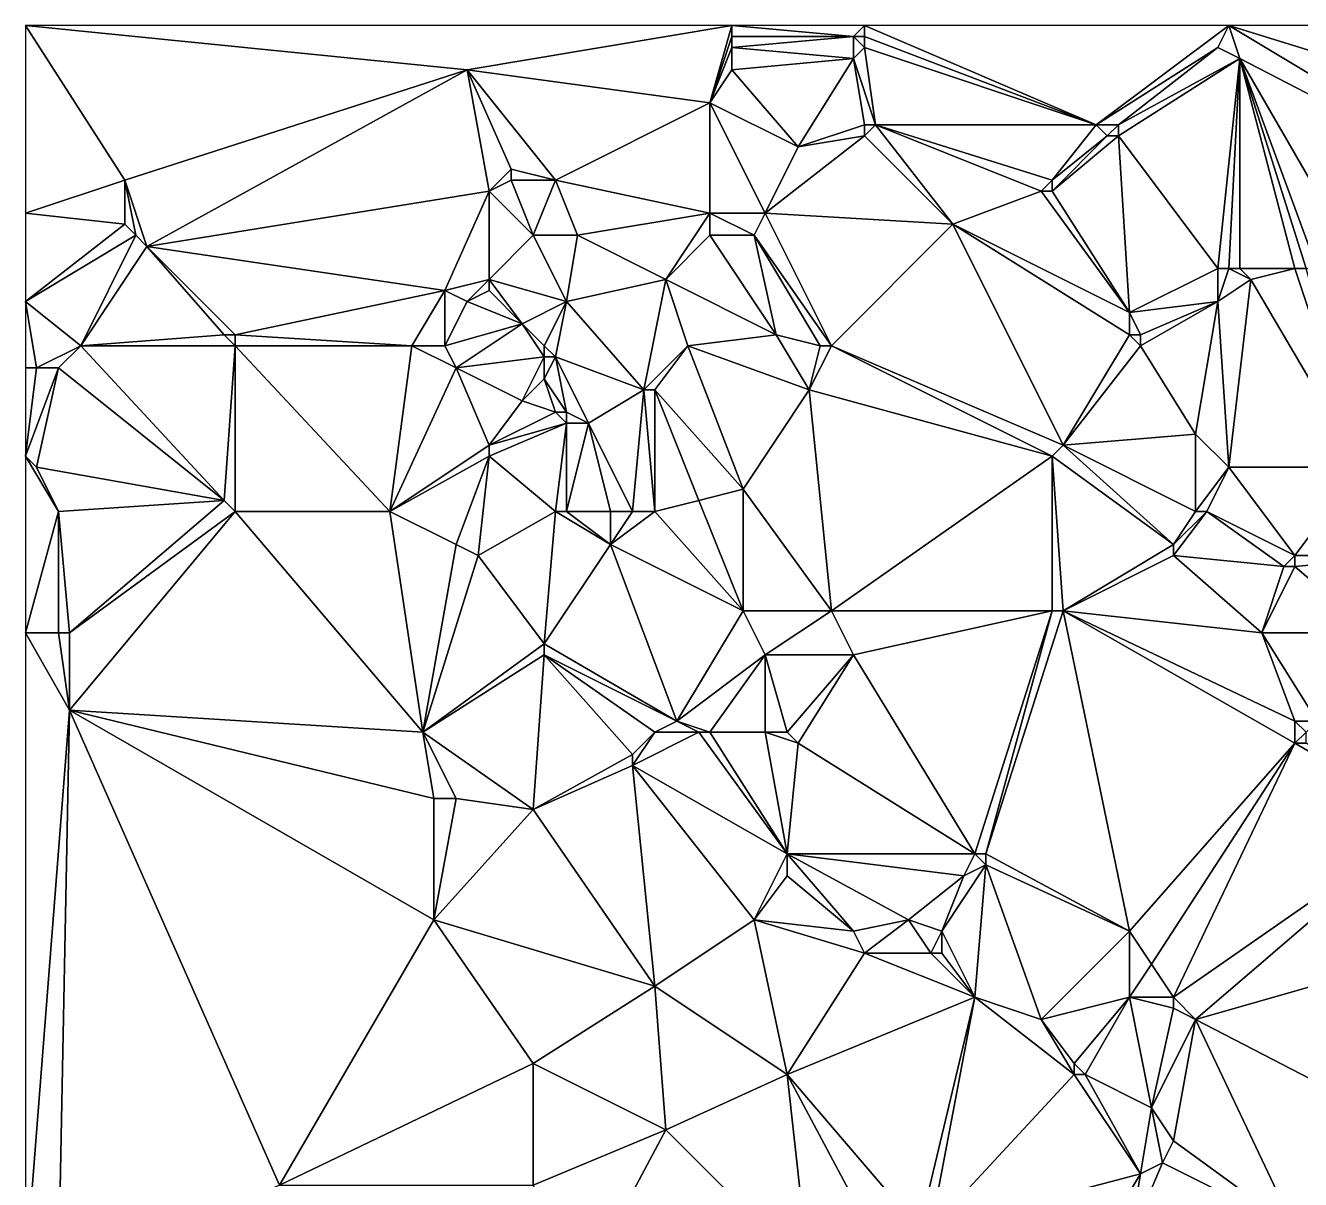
# Model space of a CAD drawing. Extents: x 2679276 to 2679656, y 1246784 to 1247152.
# Drawn here: x 2679276.2 to 2679334, y 1247099.5 to 1247151.8 of the extents above; entities that cross this region are included whole.
import ezdxf

# ---------------------------------------------------------------- set-up
doc = ezdxf.new("R2010")
doc.units = 0

msp = doc.modelspace()

# ---------------------------------------------------------------- linework, layer by layer
for points in [[(2679296.25, 1247149.75, 447.135), (2679276.25, 1247151.75, 448.669), (2679280.75, 1247144.75, 448.734)], [(2679276.25, 1247151.75, 448.669), (2679276.25, 1247143.25, 450.05), (2679280.75, 1247144.75, 448.734)], [(2679276.25, 1247151.75, 448.669), (2679296.25, 1247149.75, 447.135), (2679308.25, 1247151.75, 446.276)], [(2679296.25, 1247149.75, 447.135), (2679307.25, 1247148.25, 446.296), (2679308.25, 1247151.75, 446.276)], [(2679308.25, 1247151.25, 446.283), (2679308.25, 1247151.75, 446.276), (2679307.25, 1247148.25, 446.296)], [(2679314.25, 1247151.75, 444.83), (2679308.25, 1247151.75, 446.276), (2679313.75, 1247151.25, 444.879)], [(2679308.25, 1247151.75, 446.276), (2679308.25, 1247151.25, 446.283), (2679313.75, 1247151.25, 444.879)], [(2679314.25, 1247151.75, 444.83), (2679313.75, 1247151.25, 444.879), (2679314.25, 1247151.25, 444.832)], [(2679314.25, 1247151.75, 444.83), (2679324.75, 1247147.25, 444.793), (2679330.75, 1247151.75, 444.699)], [(2679314.25, 1247151.25, 444.832), (2679324.75, 1247147.25, 444.793), (2679314.25, 1247151.75, 444.83)], [(2679330.75, 1247151.75, 444.699), (2679324.75, 1247147.25, 444.793), (2679330.25, 1247150.75, 444.692)], [(2679330.25, 1247150.75, 444.692), (2679331.25, 1247150.25, 444.602), (2679330.75, 1247151.75, 444.699)], [(2679330.75, 1247151.75, 444.699), (2679358.25, 1247143.25, 442.256), (2679376.25, 1247151.75, 440.033)], [(2679330.75, 1247151.75, 444.699), (2679345.75, 1247142.75, 443.557), (2679358.25, 1247143.25, 442.256)], [(2679330.75, 1247151.75, 444.699), (2679331.25, 1247150.25, 444.602), (2679345.75, 1247142.75, 443.557)], [(2679308.25, 1247151.25, 446.283), (2679307.25, 1247148.25, 446.296), (2679308.25, 1247150.75, 446.283)], [(2679313.75, 1247150.25, 444.887), (2679313.75, 1247151.25, 444.879), (2679308.25, 1247150.75, 446.283)], [(2679308.25, 1247151.25, 446.283), (2679308.25, 1247150.75, 446.283), (2679313.75, 1247151.25, 444.879)], [(2679314.25, 1247151.25, 444.832), (2679313.75, 1247151.25, 444.879), (2679314.25, 1247150.75, 444.84)], [(2679313.75, 1247150.25, 444.887), (2679314.25, 1247150.75, 444.84), (2679313.75, 1247151.25, 444.879)], [(2679314.25, 1247150.75, 444.84), (2679324.75, 1247147.25, 444.793), (2679314.25, 1247151.25, 444.832)], [(2679308.25, 1247150.75, 446.283), (2679307.25, 1247148.25, 446.296), (2679308.25, 1247149.75, 446.252)], [(2679308.25, 1247150.75, 446.283), (2679308.25, 1247149.75, 446.252), (2679313.75, 1247150.25, 444.887)], [(2679314.25, 1247150.75, 444.84), (2679313.75, 1247150.25, 444.887), (2679314.75, 1247147.25, 445.096)], [(2679314.25, 1247150.75, 444.84), (2679314.75, 1247147.25, 445.096), (2679324.75, 1247147.25, 444.793)], [(2679325.75, 1247147.25, 444.728), (2679330.25, 1247150.75, 444.692), (2679324.75, 1247147.25, 444.793)], [(2679330.25, 1247150.75, 444.692), (2679325.75, 1247147.25, 444.728), (2679331.25, 1247150.25, 444.602)], [(2679311.25, 1247146.25, 445.218), (2679313.75, 1247150.25, 444.887), (2679308.25, 1247149.75, 446.252)], [(2679313.75, 1247150.25, 444.887), (2679311.25, 1247146.25, 445.218), (2679314.25, 1247147.25, 445.091)], [(2679314.25, 1247147.25, 445.091), (2679314.75, 1247147.25, 445.096), (2679313.75, 1247150.25, 444.887)], [(2679325.75, 1247146.75, 444.774), (2679331.25, 1247150.25, 444.602), (2679325.75, 1247147.25, 444.728)], [(2679330.25, 1247140.75, 444.763), (2679331.25, 1247150.25, 444.602), (2679325.75, 1247146.75, 444.774)], [(2679331.25, 1247150.25, 444.602), (2679330.25, 1247140.75, 444.763), (2679330.75, 1247140.75, 444.709)], [(2679331.25, 1247140.75, 444.672), (2679331.25, 1247150.25, 444.602), (2679330.75, 1247140.75, 444.709)], [(2679331.25, 1247150.25, 444.602), (2679334.75, 1247140.75, 444.525), (2679336.75, 1247140.75, 444.458)], [(2679334.75, 1247140.75, 444.525), (2679331.25, 1247150.25, 444.602), (2679334.25, 1247140.75, 444.55)], [(2679331.25, 1247150.25, 444.602), (2679331.25, 1247140.75, 444.672), (2679333.75, 1247140.75, 444.577)], [(2679331.25, 1247150.25, 444.602), (2679333.75, 1247140.75, 444.577), (2679334.25, 1247140.75, 444.55)], [(2679331.25, 1247150.25, 444.602), (2679336.75, 1247140.75, 444.458), (2679345.75, 1247142.75, 443.557)], [(2679280.75, 1247144.75, 448.734), (2679281.75, 1247141.75, 448.791), (2679296.25, 1247149.75, 447.135)], [(2679297.25, 1247144.25, 447.636), (2679296.25, 1247149.75, 447.135), (2679281.75, 1247141.75, 448.791)], [(2679296.25, 1247149.75, 447.135), (2679297.25, 1247144.25, 447.636), (2679298.25, 1247145.25, 447.282)], [(2679307.25, 1247148.25, 446.296), (2679296.25, 1247149.75, 447.135), (2679300.25, 1247144.75, 446.719)], [(2679300.25, 1247144.75, 446.719), (2679296.25, 1247149.75, 447.135), (2679298.25, 1247145.25, 447.282)], [(2679307.25, 1247148.25, 446.296), (2679311.25, 1247146.25, 445.218), (2679308.25, 1247149.75, 446.252)], [(2679307.25, 1247148.25, 446.296), (2679300.25, 1247144.75, 446.719), (2679307.25, 1247143.25, 445.637)], [(2679311.25, 1247146.25, 445.218), (2679307.25, 1247148.25, 446.296), (2679309.75, 1247143.25, 445.592)], [(2679307.25, 1247148.25, 446.296), (2679307.25, 1247143.25, 445.637), (2679309.75, 1247143.25, 445.592)], [(2679314.25, 1247146.75, 445.177), (2679314.25, 1247147.25, 445.091), (2679311.25, 1247146.25, 445.218)], [(2679318.25, 1247142.75, 446.041), (2679314.75, 1247147.25, 445.096), (2679314.25, 1247146.75, 445.177)], [(2679314.25, 1247147.25, 445.091), (2679314.25, 1247146.75, 445.177), (2679314.75, 1247147.25, 445.096)], [(2679322.75, 1247144.75, 445.646), (2679314.75, 1247147.25, 445.096), (2679322.25, 1247144.25, 445.753)], [(2679322.75, 1247144.75, 445.646), (2679324.75, 1247147.25, 444.793), (2679314.75, 1247147.25, 445.096)], [(2679322.25, 1247144.25, 445.753), (2679314.75, 1247147.25, 445.096), (2679318.25, 1247142.75, 446.041)], [(2679324.75, 1247147.25, 444.793), (2679322.75, 1247144.75, 445.646), (2679325.25, 1247146.75, 444.819)], [(2679324.75, 1247147.25, 444.793), (2679325.25, 1247146.75, 444.819), (2679325.75, 1247147.25, 444.728)], [(2679325.75, 1247146.75, 444.774), (2679325.75, 1247147.25, 444.728), (2679325.25, 1247146.75, 444.819)], [(2679318.25, 1247142.75, 446.041), (2679314.25, 1247146.75, 445.177), (2679309.75, 1247143.25, 445.592)], [(2679311.25, 1247146.25, 445.218), (2679309.75, 1247143.25, 445.592), (2679314.25, 1247146.75, 445.177)], [(2679322.75, 1247144.25, 445.715), (2679326.25, 1247138.75, 445.798), (2679325.75, 1247146.75, 444.774)], [(2679322.75, 1247144.75, 445.646), (2679322.75, 1247144.25, 445.715), (2679325.25, 1247146.75, 444.819)], [(2679325.75, 1247146.75, 444.774), (2679325.25, 1247146.75, 444.819), (2679322.75, 1247144.25, 445.715)], [(2679330.25, 1247140.75, 444.763), (2679325.75, 1247146.75, 444.774), (2679326.25, 1247138.75, 445.798)], [(2679280.75, 1247142.75, 448.802), (2679280.75, 1247144.75, 448.734), (2679276.25, 1247143.25, 450.05)], [(2679280.75, 1247144.75, 448.734), (2679281.25, 1247142.25, 448.789), (2679281.75, 1247141.75, 448.791)], [(2679280.75, 1247142.75, 448.802), (2679281.25, 1247142.25, 448.789), (2679280.75, 1247144.75, 448.734)], [(2679298.25, 1247145.25, 447.282), (2679297.25, 1247144.25, 447.636), (2679298.25, 1247144.75, 447.283)], [(2679297.25, 1247144.25, 447.636), (2679299.25, 1247142.25, 446.557), (2679298.25, 1247144.75, 447.283)], [(2679300.25, 1247144.75, 446.719), (2679298.25, 1247145.25, 447.282), (2679298.25, 1247144.75, 447.283)], [(2679298.25, 1247144.75, 447.283), (2679299.25, 1247142.25, 446.557), (2679300.25, 1247144.75, 446.719)], [(2679301.25, 1247142.25, 446.136), (2679300.25, 1247144.75, 446.719), (2679299.25, 1247142.25, 446.557)], [(2679301.25, 1247142.25, 446.136), (2679307.25, 1247143.25, 445.637), (2679300.25, 1247144.75, 446.719)], [(2679322.25, 1247144.25, 445.753), (2679322.75, 1247144.25, 445.715), (2679322.75, 1247144.75, 445.646)], [(2679297.25, 1247144.25, 447.636), (2679281.75, 1247141.75, 448.791), (2679295.25, 1247139.75, 448.295)], [(2679297.25, 1247144.25, 447.636), (2679295.25, 1247139.75, 448.295), (2679297.25, 1247140.25, 447.519)], [(2679297.25, 1247144.25, 447.636), (2679297.25, 1247140.25, 447.519), (2679299.25, 1247142.25, 446.557)], [(2679322.25, 1247144.25, 445.753), (2679318.25, 1247142.75, 446.041), (2679326.25, 1247138.75, 445.798)], [(2679322.75, 1247144.25, 445.715), (2679322.25, 1247144.25, 445.753), (2679326.25, 1247138.75, 445.798)], [(2679276.25, 1247143.25, 450.05), (2679276.25, 1247139.25, 450.178), (2679280.75, 1247142.75, 448.802)], [(2679305.25, 1247140.25, 446.19), (2679307.25, 1247143.25, 445.637), (2679301.25, 1247142.25, 446.136)], [(2679307.25, 1247143.25, 445.637), (2679305.25, 1247140.25, 446.19), (2679307.25, 1247142.25, 445.692)], [(2679309.25, 1247142.25, 445.776), (2679307.25, 1247143.25, 445.637), (2679307.25, 1247142.25, 445.692)], [(2679309.25, 1247142.25, 445.776), (2679309.75, 1247143.25, 445.592), (2679307.25, 1247143.25, 445.637)], [(2679309.25, 1247142.25, 445.776), (2679312.75, 1247137.25, 446.48), (2679309.75, 1247143.25, 445.592)], [(2679318.25, 1247142.75, 446.041), (2679309.75, 1247143.25, 445.592), (2679312.75, 1247137.25, 446.48)], [(2679281.25, 1247142.25, 448.789), (2679280.75, 1247142.75, 448.802), (2679276.25, 1247139.25, 450.178)], [(2679312.75, 1247137.25, 446.48), (2679323.25, 1247132.75, 446.106), (2679318.25, 1247142.75, 446.041)], [(2679326.25, 1247137.75, 445.842), (2679326.25, 1247138.75, 445.798), (2679318.25, 1247142.75, 446.041)], [(2679323.25, 1247132.75, 446.106), (2679326.25, 1247137.75, 445.842), (2679318.25, 1247142.75, 446.041)], [(2679278.75, 1247137.25, 450.071), (2679281.25, 1247142.25, 448.789), (2679276.25, 1247139.25, 450.178)], [(2679281.25, 1247142.25, 448.789), (2679278.75, 1247137.25, 450.071), (2679281.75, 1247141.75, 448.791)], [(2679297.25, 1247140.25, 447.519), (2679300.75, 1247139.25, 445.873), (2679299.25, 1247142.25, 446.557)], [(2679301.25, 1247142.25, 446.136), (2679299.25, 1247142.25, 446.557), (2679300.75, 1247139.25, 445.873)], [(2679300.75, 1247139.25, 445.873), (2679305.25, 1247140.25, 446.19), (2679301.25, 1247142.25, 446.136)], [(2679305.25, 1247140.25, 446.19), (2679310.25, 1247137.75, 446.613), (2679307.25, 1247142.25, 445.692)], [(2679309.25, 1247142.25, 445.776), (2679307.25, 1247142.25, 445.692), (2679310.25, 1247137.75, 446.613)], [(2679310.25, 1247137.75, 446.613), (2679312.25, 1247137.25, 446.488), (2679309.25, 1247142.25, 445.776)], [(2679312.25, 1247137.25, 446.488), (2679312.75, 1247137.25, 446.48), (2679309.25, 1247142.25, 445.776)], [(2679285.25, 1247137.75, 448.85), (2679281.75, 1247141.75, 448.791), (2679278.75, 1247137.25, 450.071)], [(2679285.25, 1247137.75, 448.85), (2679285.75, 1247137.75, 448.808), (2679281.75, 1247141.75, 448.791)], [(2679285.75, 1247137.75, 448.808), (2679295.25, 1247139.75, 448.295), (2679281.75, 1247141.75, 448.791)], [(2679330.25, 1247140.75, 444.763), (2679326.25, 1247138.75, 445.798), (2679330.25, 1247139.25, 444.89)], [(2679330.25, 1247140.75, 444.763), (2679330.25, 1247139.25, 444.89), (2679330.75, 1247140.75, 444.709)], [(2679330.25, 1247139.25, 444.89), (2679331.75, 1247140.25, 444.662), (2679330.75, 1247140.75, 444.709)], [(2679331.25, 1247140.75, 444.672), (2679330.75, 1247140.75, 444.709), (2679331.75, 1247140.25, 444.662)], [(2679333.75, 1247140.75, 444.577), (2679331.25, 1247140.75, 444.672), (2679331.75, 1247140.25, 444.662)], [(2679333.75, 1247140.75, 444.577), (2679331.75, 1247140.25, 444.662), (2679336.75, 1247131.75, 444.67)], [(2679334.25, 1247140.75, 444.55), (2679333.75, 1247140.75, 444.577), (2679336.75, 1247131.75, 444.67)], [(2679296.25, 1247139.25, 448.043), (2679297.25, 1247140.25, 447.519), (2679295.25, 1247139.75, 448.295)], [(2679297.25, 1247140.25, 447.519), (2679296.25, 1247139.25, 448.043), (2679297.25, 1247139.75, 447.514)], [(2679298.75, 1247138.25, 446.519), (2679297.25, 1247140.25, 447.519), (2679297.25, 1247139.75, 447.514)], [(2679297.25, 1247140.25, 447.519), (2679298.75, 1247138.25, 446.519), (2679300.75, 1247139.25, 445.873)], [(2679300.75, 1247139.25, 445.873), (2679304.25, 1247135.25, 447.551), (2679305.25, 1247140.25, 446.19)], [(2679306.25, 1247137.25, 447.286), (2679305.25, 1247140.25, 446.19), (2679304.25, 1247135.25, 447.551)], [(2679306.25, 1247137.25, 447.286), (2679310.25, 1247137.75, 446.613), (2679305.25, 1247140.25, 446.19)], [(2679330.25, 1247139.25, 444.89), (2679330.75, 1247131.75, 445.064), (2679331.75, 1247140.25, 444.662)], [(2679330.75, 1247131.75, 445.064), (2679336.75, 1247131.75, 444.67), (2679331.75, 1247140.25, 444.662)], [(2679295.25, 1247139.75, 448.295), (2679285.75, 1247137.75, 448.808), (2679293.75, 1247137.25, 448.745)], [(2679293.75, 1247137.25, 448.745), (2679295.25, 1247137.25, 448.553), (2679295.25, 1247139.75, 448.295)], [(2679296.25, 1247139.25, 448.043), (2679295.25, 1247139.75, 448.295), (2679295.25, 1247137.25, 448.553)], [(2679296.25, 1247139.25, 448.043), (2679298.75, 1247138.25, 446.519), (2679297.25, 1247139.75, 447.514)], [(2679278.75, 1247137.25, 450.071), (2679276.25, 1247139.25, 450.178), (2679276.75, 1247136.25, 450.108)], [(2679276.25, 1247136.25, 450.1), (2679276.75, 1247136.25, 450.108), (2679276.25, 1247139.25, 450.178)], [(2679296.25, 1247139.25, 448.043), (2679295.25, 1247137.25, 448.553), (2679298.75, 1247138.25, 446.519)], [(2679299.75, 1247137.25, 446.464), (2679300.75, 1247139.25, 445.873), (2679298.75, 1247138.25, 446.519)], [(2679300.75, 1247139.25, 445.873), (2679299.75, 1247137.25, 446.464), (2679300.25, 1247136.75, 446.694)], [(2679304.25, 1247135.25, 447.551), (2679300.75, 1247139.25, 445.873), (2679300.25, 1247136.75, 446.694)], [(2679326.75, 1247137.75, 445.803), (2679330.25, 1247139.25, 444.89), (2679326.25, 1247138.75, 445.798)], [(2679326.75, 1247137.75, 445.803), (2679326.75, 1247137.25, 445.816), (2679330.25, 1247139.25, 444.89)], [(2679329.25, 1247133.25, 445.208), (2679330.25, 1247139.25, 444.89), (2679326.75, 1247137.25, 445.816)], [(2679330.75, 1247131.75, 445.064), (2679330.25, 1247139.25, 444.89), (2679329.25, 1247133.25, 445.208)], [(2679326.25, 1247137.75, 445.842), (2679326.75, 1247137.75, 445.803), (2679326.25, 1247138.75, 445.798)], [(2679295.75, 1247136.25, 448.588), (2679298.75, 1247138.25, 446.519), (2679295.25, 1247137.25, 448.553)], [(2679295.75, 1247136.25, 448.588), (2679299.75, 1247136.75, 446.763), (2679298.75, 1247138.25, 446.519)], [(2679299.75, 1247137.25, 446.464), (2679298.75, 1247138.25, 446.519), (2679299.75, 1247136.75, 446.763)], [(2679277.75, 1247136.25, 450.101), (2679278.75, 1247137.25, 450.071), (2679276.75, 1247136.25, 450.108)], [(2679278.75, 1247137.25, 450.071), (2679277.75, 1247136.25, 450.101), (2679285.25, 1247130.25, 449.957)], [(2679278.75, 1247137.25, 450.071), (2679285.75, 1247137.25, 448.864), (2679285.25, 1247137.75, 448.85)], [(2679285.25, 1247130.25, 449.957), (2679285.75, 1247137.25, 448.864), (2679278.75, 1247137.25, 450.071)], [(2679285.25, 1247137.75, 448.85), (2679285.75, 1247137.25, 448.864), (2679285.75, 1247137.75, 448.808)], [(2679285.25, 1247130.25, 449.957), (2679285.75, 1247129.75, 449.977), (2679285.75, 1247137.25, 448.864)], [(2679285.75, 1247137.25, 448.864), (2679293.75, 1247137.25, 448.745), (2679285.75, 1247137.75, 448.808)], [(2679293.75, 1247137.25, 448.745), (2679285.75, 1247137.25, 448.864), (2679292.75, 1247129.75, 448.933)], [(2679292.75, 1247129.75, 448.933), (2679285.75, 1247137.25, 448.864), (2679285.75, 1247129.75, 449.977)], [(2679293.75, 1247137.25, 448.745), (2679292.75, 1247129.75, 448.933), (2679295.75, 1247136.25, 448.588)], [(2679295.75, 1247136.25, 448.588), (2679295.25, 1247137.25, 448.553), (2679293.75, 1247137.25, 448.745)], [(2679299.75, 1247136.75, 446.763), (2679300.25, 1247136.75, 446.694), (2679299.75, 1247137.25, 446.464)], [(2679304.75, 1247135.25, 447.538), (2679306.25, 1247137.25, 447.286), (2679304.25, 1247135.25, 447.551)], [(2679304.75, 1247135.25, 447.538), (2679308.75, 1247130.75, 446.607), (2679306.25, 1247137.25, 447.286)], [(2679306.25, 1247137.25, 447.286), (2679311.75, 1247135.25, 446.586), (2679310.25, 1247137.75, 446.613)], [(2679311.75, 1247135.25, 446.586), (2679306.25, 1247137.25, 447.286), (2679308.75, 1247130.75, 446.607)], [(2679312.25, 1247137.25, 446.488), (2679310.25, 1247137.75, 446.613), (2679311.75, 1247135.25, 446.586)], [(2679311.75, 1247135.25, 446.586), (2679312.75, 1247137.25, 446.48), (2679312.25, 1247137.25, 446.488)], [(2679311.75, 1247135.25, 446.586), (2679322.75, 1247132.25, 446.149), (2679312.75, 1247137.25, 446.48)], [(2679323.25, 1247132.75, 446.106), (2679312.75, 1247137.25, 446.48), (2679322.75, 1247132.25, 446.149)], [(2679326.25, 1247137.75, 445.842), (2679323.25, 1247132.75, 446.106), (2679326.75, 1247137.25, 445.816)], [(2679329.25, 1247133.25, 445.208), (2679326.75, 1247137.25, 445.816), (2679323.25, 1247132.75, 446.106)], [(2679326.75, 1247137.75, 445.803), (2679326.25, 1247137.75, 445.842), (2679326.75, 1247137.25, 445.816)], [(2679299.75, 1247136.75, 446.763), (2679295.75, 1247136.25, 448.588), (2679298.75, 1247134.75, 448.391)], [(2679299.75, 1247136.75, 446.763), (2679298.75, 1247134.75, 448.391), (2679299.75, 1247135.75, 447.525)], [(2679299.75, 1247136.75, 446.763), (2679299.75, 1247135.75, 447.525), (2679300.25, 1247136.75, 446.694)], [(2679300.25, 1247136.75, 446.694), (2679299.75, 1247135.75, 447.525), (2679300.75, 1247134.25, 447.915)], [(2679300.75, 1247134.25, 447.915), (2679301.75, 1247133.75, 447.757), (2679300.25, 1247136.75, 446.694)], [(2679304.25, 1247135.25, 447.551), (2679300.25, 1247136.75, 446.694), (2679301.75, 1247133.75, 447.757)], [(2679277.75, 1247136.25, 450.101), (2679276.25, 1247132.25, 449.681), (2679276.75, 1247131.75, 449.737)], [(2679276.75, 1247136.25, 450.108), (2679276.25, 1247132.25, 449.681), (2679277.75, 1247136.25, 450.101)], [(2679276.25, 1247136.25, 450.1), (2679276.25, 1247132.25, 449.681), (2679276.75, 1247136.25, 450.108)], [(2679277.75, 1247136.25, 450.101), (2679276.75, 1247131.75, 449.737), (2679285.25, 1247130.25, 449.957)], [(2679295.75, 1247136.25, 448.588), (2679292.75, 1247129.75, 448.933), (2679297.25, 1247132.75, 448.68)], [(2679297.25, 1247132.75, 448.68), (2679298.75, 1247134.75, 448.391), (2679295.75, 1247136.25, 448.588)], [(2679298.75, 1247134.75, 448.391), (2679300.25, 1247134.25, 448.058), (2679299.75, 1247135.75, 447.525)], [(2679300.25, 1247134.25, 448.058), (2679300.75, 1247134.25, 447.915), (2679299.75, 1247135.75, 447.525)], [(2679303.75, 1247129.75, 446.735), (2679304.25, 1247135.25, 447.551), (2679301.75, 1247133.75, 447.757)], [(2679304.75, 1247129.75, 446.623), (2679304.25, 1247135.25, 447.551), (2679303.75, 1247129.75, 446.735)], [(2679304.75, 1247135.25, 447.538), (2679304.25, 1247135.25, 447.551), (2679304.75, 1247129.75, 446.623)], [(2679308.75, 1247130.75, 446.607), (2679304.75, 1247135.25, 447.538), (2679306.75, 1247130.25, 446.572)], [(2679304.75, 1247135.25, 447.538), (2679304.75, 1247129.75, 446.623), (2679306.75, 1247130.25, 446.572)], [(2679312.75, 1247125.25, 446.525), (2679311.75, 1247135.25, 446.586), (2679308.75, 1247130.75, 446.607)], [(2679312.75, 1247125.25, 446.525), (2679322.75, 1247132.25, 446.149), (2679311.75, 1247135.25, 446.586)], [(2679297.25, 1247132.75, 448.68), (2679300.25, 1247134.25, 448.058), (2679298.75, 1247134.75, 448.391)], [(2679300.25, 1247134.25, 448.058), (2679297.25, 1247132.75, 448.68), (2679300.75, 1247133.75, 447.944)], [(2679300.75, 1247134.25, 447.915), (2679300.25, 1247134.25, 448.058), (2679300.75, 1247133.75, 447.944)], [(2679300.75, 1247133.75, 447.944), (2679301.75, 1247133.75, 447.757), (2679300.75, 1247134.25, 447.915)], [(2679300.25, 1247129.75, 447.723), (2679300.75, 1247133.75, 447.944), (2679297.25, 1247132.25, 448.638)], [(2679297.25, 1247132.75, 448.68), (2679297.25, 1247132.25, 448.638), (2679300.75, 1247133.75, 447.944)], [(2679300.25, 1247129.75, 447.723), (2679300.75, 1247129.75, 447.568), (2679300.75, 1247133.75, 447.944)], [(2679302.75, 1247129.75, 446.941), (2679301.75, 1247133.75, 447.757), (2679300.75, 1247129.75, 447.568)], [(2679301.75, 1247133.75, 447.757), (2679300.75, 1247133.75, 447.944), (2679300.75, 1247129.75, 447.568)], [(2679303.75, 1247129.75, 446.735), (2679301.75, 1247133.75, 447.757), (2679302.75, 1247129.75, 446.941)], [(2679329.25, 1247133.25, 445.208), (2679323.25, 1247132.75, 446.106), (2679329.25, 1247129.75, 445.33)], [(2679329.25, 1247133.25, 445.208), (2679329.25, 1247129.75, 445.33), (2679330.75, 1247131.75, 445.064)], [(2679297.25, 1247132.75, 448.68), (2679292.75, 1247129.75, 448.933), (2679297.25, 1247132.25, 448.638)], [(2679323.25, 1247132.75, 446.106), (2679322.75, 1247132.25, 446.149), (2679328.25, 1247128.25, 445.506)], [(2679328.25, 1247128.25, 445.506), (2679329.25, 1247129.75, 445.33), (2679323.25, 1247132.75, 446.106)], [(2679276.25, 1247132.25, 449.681), (2679277.75, 1247129.75, 449.961), (2679276.75, 1247131.75, 449.737)], [(2679277.75, 1247129.75, 449.961), (2679276.25, 1247132.25, 449.681), (2679276.25, 1247124.25, 450.691)], [(2679295.75, 1247128.25, 448.714), (2679297.25, 1247132.25, 448.638), (2679292.75, 1247129.75, 448.933)], [(2679295.75, 1247128.25, 448.714), (2679296.75, 1247127.75, 448.617), (2679297.25, 1247132.25, 448.638)], [(2679300.25, 1247129.75, 447.723), (2679297.25, 1247132.25, 448.638), (2679296.75, 1247127.75, 448.617)], [(2679322.75, 1247132.25, 446.149), (2679312.75, 1247125.25, 446.525), (2679322.75, 1247125.25, 446.136)], [(2679322.75, 1247132.25, 446.149), (2679323.25, 1247125.25, 446.075), (2679328.25, 1247128.25, 445.506)], [(2679323.25, 1247125.25, 446.075), (2679322.75, 1247132.25, 446.149), (2679322.75, 1247125.25, 446.136)], [(2679277.75, 1247129.75, 449.961), (2679285.25, 1247130.25, 449.957), (2679276.75, 1247131.75, 449.737)], [(2679329.75, 1247129.75, 445.289), (2679330.75, 1247131.75, 445.064), (2679329.25, 1247129.75, 445.33)], [(2679333.75, 1247127.75, 445.635), (2679330.75, 1247131.75, 445.064), (2679329.75, 1247129.75, 445.289)], [(2679333.75, 1247127.75, 445.635), (2679336.75, 1247131.75, 444.67), (2679330.75, 1247131.75, 445.064)], [(2679336.75, 1247131.75, 444.67), (2679333.75, 1247127.75, 445.635), (2679339.25, 1247127.75, 444.595)], [(2679308.75, 1247125.25, 446.873), (2679308.75, 1247130.75, 446.607), (2679306.75, 1247130.25, 446.572)], [(2679308.75, 1247130.75, 446.607), (2679308.75, 1247125.25, 446.873), (2679312.75, 1247125.25, 446.525)], [(2679277.75, 1247129.75, 449.961), (2679276.25, 1247124.25, 450.691), (2679277.75, 1247124.25, 450.71)], [(2679277.75, 1247129.75, 449.961), (2679278.25, 1247124.25, 450.704), (2679285.25, 1247130.25, 449.957)], [(2679278.25, 1247124.25, 450.704), (2679277.75, 1247129.75, 449.961), (2679277.75, 1247124.25, 450.71)], [(2679285.75, 1247129.75, 449.977), (2679285.25, 1247130.25, 449.957), (2679278.25, 1247124.25, 450.704)], [(2679294.25, 1247119.75, 449.905), (2679285.75, 1247129.75, 449.977), (2679278.25, 1247120.75, 450.739)], [(2679278.25, 1247124.25, 450.704), (2679278.25, 1247120.75, 450.739), (2679285.75, 1247129.75, 449.977)], [(2679292.75, 1247129.75, 448.933), (2679285.75, 1247129.75, 449.977), (2679294.25, 1247119.75, 449.905)], [(2679292.75, 1247129.75, 448.933), (2679294.25, 1247119.75, 449.905), (2679295.75, 1247128.25, 448.714)], [(2679299.75, 1247123.75, 449.001), (2679300.25, 1247129.75, 447.723), (2679296.75, 1247127.75, 448.617)], [(2679300.25, 1247129.75, 447.723), (2679299.75, 1247123.75, 449.001), (2679302.75, 1247128.25, 447.189)], [(2679300.25, 1247129.75, 447.723), (2679302.75, 1247128.25, 447.189), (2679300.75, 1247129.75, 447.568)], [(2679302.75, 1247128.25, 447.189), (2679302.75, 1247129.75, 446.941), (2679300.75, 1247129.75, 447.568)], [(2679302.75, 1247128.25, 447.189), (2679303.75, 1247129.75, 446.735), (2679302.75, 1247129.75, 446.941)], [(2679302.75, 1247128.25, 447.189), (2679304.75, 1247129.75, 446.623), (2679303.75, 1247129.75, 446.735)], [(2679304.75, 1247129.75, 446.623), (2679302.75, 1247128.25, 447.189), (2679308.75, 1247125.25, 446.873)], [(2679304.75, 1247129.75, 446.623), (2679308.75, 1247125.25, 446.873), (2679306.75, 1247130.25, 446.572)], [(2679328.25, 1247128.25, 445.506), (2679329.75, 1247129.75, 445.289), (2679329.25, 1247129.75, 445.33)], [(2679328.25, 1247127.75, 445.545), (2679333.25, 1247127.25, 445.714), (2679329.75, 1247129.75, 445.289)], [(2679328.25, 1247128.25, 445.506), (2679328.25, 1247127.75, 445.545), (2679329.75, 1247129.75, 445.289)], [(2679333.75, 1247127.75, 445.635), (2679329.75, 1247129.75, 445.289), (2679333.25, 1247127.25, 445.714)], [(2679295.75, 1247128.25, 448.714), (2679294.25, 1247119.75, 449.905), (2679296.75, 1247127.75, 448.617)], [(2679302.75, 1247128.25, 447.189), (2679299.75, 1247123.75, 449.001), (2679305.75, 1247120.25, 448.457)], [(2679302.75, 1247128.25, 447.189), (2679305.75, 1247120.25, 448.457), (2679308.75, 1247125.25, 446.873)], [(2679328.25, 1247127.75, 445.545), (2679328.25, 1247128.25, 445.506), (2679323.25, 1247125.25, 446.075)], [(2679299.75, 1247123.75, 449.001), (2679296.75, 1247127.75, 448.617), (2679294.25, 1247119.75, 449.905)], [(2679328.25, 1247127.75, 445.545), (2679323.25, 1247125.25, 446.075), (2679332.25, 1247124.25, 445.904)], [(2679328.25, 1247127.75, 445.545), (2679332.25, 1247124.25, 445.904), (2679333.25, 1247127.25, 445.714)], [(2679333.75, 1247127.75, 445.635), (2679333.25, 1247127.25, 445.714), (2679333.75, 1247127.25, 445.663)], [(2679333.75, 1247127.75, 445.635), (2679333.75, 1247127.25, 445.663), (2679339.25, 1247127.75, 444.595)], [(2679337.25, 1247124.25, 444.989), (2679339.25, 1247127.75, 444.595), (2679333.75, 1247127.25, 445.663)], [(2679337.25, 1247124.25, 444.989), (2679333.75, 1247127.25, 445.663), (2679332.25, 1247124.25, 445.904)], [(2679333.25, 1247127.25, 445.714), (2679332.25, 1247124.25, 445.904), (2679333.75, 1247127.25, 445.663)], [(2679309.75, 1247123.25, 447.224), (2679308.75, 1247125.25, 446.873), (2679305.75, 1247120.25, 448.457)], [(2679309.75, 1247123.25, 447.224), (2679312.75, 1247125.25, 446.525), (2679308.75, 1247125.25, 446.873)], [(2679312.75, 1247125.25, 446.525), (2679309.75, 1247123.25, 447.224), (2679313.75, 1247123.25, 446.773)], [(2679312.75, 1247125.25, 446.525), (2679313.75, 1247123.25, 446.773), (2679322.75, 1247125.25, 446.136)], [(2679313.75, 1247123.25, 446.773), (2679319.25, 1247114.25, 447.044), (2679322.75, 1247125.25, 446.136)], [(2679319.75, 1247114.25, 446.987), (2679322.75, 1247125.25, 446.136), (2679319.25, 1247114.25, 447.044)], [(2679326.25, 1247110.75, 446.509), (2679323.25, 1247125.25, 446.075), (2679319.75, 1247114.25, 446.987)], [(2679323.25, 1247125.25, 446.075), (2679322.75, 1247125.25, 446.136), (2679319.75, 1247114.25, 446.987)], [(2679333.75, 1247120.25, 446.029), (2679332.25, 1247124.25, 445.904), (2679323.25, 1247125.25, 446.075)], [(2679323.25, 1247125.25, 446.075), (2679326.25, 1247110.75, 446.509), (2679333.75, 1247119.25, 446.093)], [(2679333.75, 1247119.25, 446.093), (2679333.75, 1247120.25, 446.029), (2679323.25, 1247125.25, 446.075)], [(2679277.75, 1247124.25, 450.71), (2679276.25, 1247124.25, 450.691), (2679278.25, 1247120.75, 450.739)], [(2679276.25, 1247124.25, 450.691), (2679276.25, 1247095.25, 451.644), (2679278.25, 1247120.75, 450.739)], [(2679278.25, 1247124.25, 450.704), (2679277.75, 1247124.25, 450.71), (2679278.25, 1247120.75, 450.739)], [(2679333.75, 1247120.25, 446.029), (2679334.75, 1247120.25, 445.939), (2679332.25, 1247124.25, 445.904)], [(2679337.25, 1247124.25, 444.989), (2679332.25, 1247124.25, 445.904), (2679334.75, 1247120.25, 445.939)], [(2679299.75, 1247123.25, 449.066), (2679299.75, 1247123.75, 449.001), (2679294.25, 1247119.75, 449.905)], [(2679299.75, 1247123.25, 449.066), (2679305.75, 1247120.25, 448.457), (2679299.75, 1247123.75, 449.001)], [(2679299.75, 1247123.25, 449.066), (2679294.25, 1247119.75, 449.905), (2679299.25, 1247116.25, 449.73)], [(2679299.25, 1247116.25, 449.73), (2679303.75, 1247118.75, 448.994), (2679299.75, 1247123.25, 449.066)], [(2679304.75, 1247119.75, 448.693), (2679305.75, 1247120.25, 448.457), (2679299.75, 1247123.25, 449.066)], [(2679303.75, 1247118.75, 448.994), (2679304.75, 1247119.75, 448.693), (2679299.75, 1247123.25, 449.066)], [(2679309.75, 1247123.25, 447.224), (2679305.75, 1247120.25, 448.457), (2679307.25, 1247119.75, 448.288)], [(2679309.75, 1247123.25, 447.224), (2679307.25, 1247119.75, 448.288), (2679309.75, 1247119.75, 448.068)], [(2679313.75, 1247123.25, 446.773), (2679309.75, 1247123.25, 447.224), (2679310.75, 1247119.75, 447.985)], [(2679310.75, 1247119.75, 447.985), (2679309.75, 1247123.25, 447.224), (2679309.75, 1247119.75, 448.068)], [(2679310.75, 1247119.75, 447.985), (2679311.25, 1247119.25, 447.924), (2679313.75, 1247123.25, 446.773)], [(2679319.25, 1247114.25, 447.044), (2679313.75, 1247123.25, 446.773), (2679311.25, 1247119.25, 447.924)], [(2679277.75, 1247095.25, 451.18), (2679278.25, 1247120.75, 450.739), (2679276.25, 1247095.25, 451.644)], [(2679278.25, 1247120.75, 450.739), (2679277.75, 1247095.25, 451.18), (2679287.75, 1247099.25, 450.738)], [(2679294.75, 1247116.75, 450.015), (2679294.25, 1247119.75, 449.905), (2679278.25, 1247120.75, 450.739)], [(2679294.75, 1247111.25, 450.169), (2679294.75, 1247116.75, 450.015), (2679278.25, 1247120.75, 450.739)], [(2679294.75, 1247111.25, 450.169), (2679278.25, 1247120.75, 450.739), (2679287.75, 1247099.25, 450.738)], [(2679304.75, 1247119.75, 448.693), (2679306.75, 1247119.75, 448.356), (2679305.75, 1247120.25, 448.457)], [(2679306.75, 1247119.75, 448.356), (2679307.25, 1247119.75, 448.288), (2679305.75, 1247120.25, 448.457)], [(2679333.75, 1247119.25, 446.093), (2679334.25, 1247119.75, 446.034), (2679333.75, 1247120.25, 446.029)], [(2679334.25, 1247119.75, 446.034), (2679334.75, 1247120.25, 445.939), (2679333.75, 1247120.25, 446.029)], [(2679294.75, 1247116.75, 450.015), (2679295.75, 1247116.75, 450.009), (2679294.25, 1247119.75, 449.905)], [(2679295.75, 1247116.75, 450.009), (2679299.25, 1247116.25, 449.73), (2679294.25, 1247119.75, 449.905)], [(2679304.75, 1247119.75, 448.693), (2679303.75, 1247118.25, 449.027), (2679306.75, 1247119.75, 448.356)], [(2679303.75, 1247118.25, 449.027), (2679310.75, 1247114.25, 447.82), (2679306.75, 1247119.75, 448.356)], [(2679303.75, 1247118.75, 448.994), (2679303.75, 1247118.25, 449.027), (2679304.75, 1247119.75, 448.693)], [(2679307.25, 1247119.75, 448.288), (2679306.75, 1247119.75, 448.356), (2679310.75, 1247114.25, 447.82)], [(2679309.75, 1247119.75, 448.068), (2679307.25, 1247119.75, 448.288), (2679310.75, 1247114.25, 447.82)], [(2679310.75, 1247114.25, 447.82), (2679311.25, 1247119.25, 447.924), (2679309.75, 1247119.75, 448.068)], [(2679310.75, 1247119.75, 447.985), (2679309.75, 1247119.75, 448.068), (2679311.25, 1247119.25, 447.924)], [(2679334.25, 1247119.25, 446.072), (2679334.25, 1247119.75, 446.034), (2679333.75, 1247119.25, 446.093)], [(2679310.75, 1247114.25, 447.82), (2679319.25, 1247114.25, 447.044), (2679311.25, 1247119.25, 447.924)], [(2679326.25, 1247110.75, 446.509), (2679327.25, 1247109.25, 446.51), (2679333.75, 1247119.25, 446.093)], [(2679327.25, 1247109.25, 446.51), (2679328.25, 1247107.75, 446.544), (2679333.75, 1247119.25, 446.093)], [(2679328.25, 1247107.75, 446.544), (2679339.75, 1247115.75, 446.429), (2679333.75, 1247119.25, 446.093)], [(2679334.25, 1247119.25, 446.072), (2679333.75, 1247119.25, 446.093), (2679339.75, 1247115.75, 446.429)], [(2679303.75, 1247118.75, 448.994), (2679299.25, 1247116.25, 449.73), (2679303.75, 1247118.25, 449.027)], [(2679299.25, 1247116.25, 449.73), (2679304.75, 1247108.25, 448.693), (2679303.75, 1247118.25, 449.027)], [(2679309.25, 1247111.25, 448.092), (2679310.75, 1247114.25, 447.82), (2679303.75, 1247118.25, 449.027)], [(2679304.75, 1247108.25, 448.693), (2679309.25, 1247111.25, 448.092), (2679303.75, 1247118.25, 449.027)], [(2679294.75, 1247116.75, 450.015), (2679294.75, 1247111.25, 450.169), (2679295.75, 1247116.75, 450.009)], [(2679295.75, 1247116.75, 450.009), (2679294.75, 1247111.25, 450.169), (2679299.25, 1247116.25, 449.73)], [(2679299.25, 1247116.25, 449.73), (2679294.75, 1247111.25, 450.169), (2679304.75, 1247108.25, 448.693)], [(2679329.25, 1247106.75, 446.54), (2679339.75, 1247115.75, 446.429), (2679328.25, 1247107.75, 446.544)], [(2679329.25, 1247106.75, 446.54), (2679343.25, 1247110.75, 446.545), (2679339.75, 1247115.75, 446.429)], [(2679310.75, 1247114.25, 447.82), (2679309.25, 1247111.25, 448.092), (2679310.75, 1247113.25, 447.863)], [(2679313.75, 1247110.75, 448.17), (2679316.25, 1247111.25, 447.995), (2679310.75, 1247114.25, 447.82)], [(2679318.75, 1247113.25, 447.229), (2679319.25, 1247114.25, 447.044), (2679310.75, 1247114.25, 447.82)], [(2679313.75, 1247110.75, 448.17), (2679310.75, 1247114.25, 447.82), (2679310.75, 1247113.25, 447.863)], [(2679318.75, 1247113.25, 447.229), (2679310.75, 1247114.25, 447.82), (2679316.25, 1247111.25, 447.995)], [(2679318.75, 1247113.25, 447.229), (2679319.75, 1247113.75, 447.039), (2679319.25, 1247114.25, 447.044)], [(2679319.75, 1247114.25, 446.987), (2679319.25, 1247114.25, 447.044), (2679319.75, 1247113.75, 447.039)], [(2679326.25, 1247110.75, 446.509), (2679319.75, 1247114.25, 446.987), (2679319.75, 1247113.75, 447.039)], [(2679318.75, 1247113.25, 447.229), (2679317.75, 1247110.75, 447.972), (2679319.75, 1247113.75, 447.039)], [(2679319.75, 1247113.75, 447.039), (2679317.75, 1247110.75, 447.972), (2679319.25, 1247107.75, 448.567)], [(2679322.25, 1247106.75, 448.661), (2679319.75, 1247113.75, 447.039), (2679319.25, 1247107.75, 448.567)], [(2679326.25, 1247110.75, 446.509), (2679319.75, 1247113.75, 447.039), (2679322.25, 1247106.75, 448.661)], [(2679309.25, 1247111.25, 448.092), (2679313.75, 1247110.75, 448.17), (2679310.75, 1247113.25, 447.863)], [(2679317.75, 1247110.75, 447.972), (2679318.75, 1247113.25, 447.229), (2679316.25, 1247111.25, 447.995)], [(2679294.75, 1247111.25, 450.169), (2679287.75, 1247099.25, 450.738), (2679299.25, 1247104.75, 449.346)], [(2679299.25, 1247104.75, 449.346), (2679304.75, 1247108.25, 448.693), (2679294.75, 1247111.25, 450.169)], [(2679304.75, 1247108.25, 448.693), (2679310.75, 1247104.25, 448.739), (2679309.25, 1247111.25, 448.092)], [(2679310.75, 1247104.25, 448.739), (2679314.25, 1247109.75, 448.299), (2679309.25, 1247111.25, 448.092)], [(2679313.75, 1247110.75, 448.17), (2679309.25, 1247111.25, 448.092), (2679314.25, 1247109.75, 448.299)], [(2679313.75, 1247110.75, 448.17), (2679314.25, 1247109.75, 448.299), (2679316.25, 1247111.25, 447.995)], [(2679317.25, 1247109.75, 448.272), (2679316.25, 1247111.25, 447.995), (2679314.25, 1247109.75, 448.299)], [(2679317.75, 1247110.75, 447.972), (2679316.25, 1247111.25, 447.995), (2679317.25, 1247109.75, 448.272)], [(2679317.25, 1247109.75, 448.272), (2679317.75, 1247109.75, 448.235), (2679317.75, 1247110.75, 447.972)], [(2679317.75, 1247109.75, 448.235), (2679319.25, 1247107.75, 448.567), (2679317.75, 1247110.75, 447.972)], [(2679322.25, 1247106.75, 448.661), (2679326.25, 1247107.75, 447.023), (2679326.25, 1247110.75, 446.509)], [(2679327.25, 1247109.25, 446.51), (2679326.25, 1247110.75, 446.509), (2679326.25, 1247107.75, 447.023)], [(2679343.25, 1247110.75, 446.545), (2679329.25, 1247106.75, 446.54), (2679342.75, 1247099.75, 446.27)], [(2679310.75, 1247104.25, 448.739), (2679319.25, 1247107.75, 448.567), (2679314.25, 1247109.75, 448.299)], [(2679317.25, 1247109.75, 448.272), (2679314.25, 1247109.75, 448.299), (2679319.25, 1247107.75, 448.567)], [(2679317.75, 1247109.75, 448.235), (2679317.25, 1247109.75, 448.272), (2679319.25, 1247107.75, 448.567)], [(2679327.25, 1247109.25, 446.51), (2679326.25, 1247107.75, 447.023), (2679328.25, 1247107.75, 446.544)], [(2679299.25, 1247104.75, 449.346), (2679305.25, 1247101.75, 449.713), (2679304.75, 1247108.25, 448.693)], [(2679310.75, 1247104.25, 448.739), (2679304.75, 1247108.25, 448.693), (2679305.25, 1247101.75, 449.713)], [(2679319.25, 1247107.75, 448.567), (2679310.75, 1247104.25, 448.739), (2679316.75, 1247097.25, 449.166)], [(2679316.75, 1247097.25, 449.166), (2679317.25, 1247097.25, 449.122), (2679319.25, 1247107.75, 448.567)], [(2679323.75, 1247104.25, 449.082), (2679319.25, 1247107.75, 448.567), (2679317.25, 1247097.25, 449.122)], [(2679322.25, 1247106.75, 448.661), (2679319.25, 1247107.75, 448.567), (2679323.75, 1247104.25, 449.082)], [(2679323.75, 1247104.75, 449.025), (2679326.25, 1247107.75, 447.023), (2679322.25, 1247106.75, 448.661)], [(2679323.75, 1247104.75, 449.025), (2679324.25, 1247104.25, 449.04), (2679326.25, 1247107.75, 447.023)], [(2679324.25, 1247104.25, 449.04), (2679327.25, 1247102.75, 447.871), (2679326.25, 1247107.75, 447.023)], [(2679328.25, 1247107.25, 446.594), (2679326.25, 1247107.75, 447.023), (2679327.25, 1247102.75, 447.871)], [(2679328.25, 1247107.25, 446.594), (2679328.25, 1247107.75, 446.544), (2679326.25, 1247107.75, 447.023)], [(2679329.25, 1247106.75, 446.54), (2679328.25, 1247107.25, 446.594), (2679327.25, 1247102.75, 447.871)], [(2679328.25, 1247107.75, 446.544), (2679328.25, 1247107.25, 446.594), (2679329.25, 1247106.75, 446.54)], [(2679323.75, 1247104.75, 449.025), (2679322.25, 1247106.75, 448.661), (2679323.75, 1247104.25, 449.082)], [(2679327.25, 1247102.75, 447.871), (2679328.25, 1247101.25, 447.572), (2679329.25, 1247106.75, 446.54)], [(2679333.75, 1247097.25, 446.901), (2679329.25, 1247106.75, 446.54), (2679328.25, 1247101.25, 447.572)], [(2679333.75, 1247097.25, 446.901), (2679342.75, 1247099.75, 446.27), (2679329.25, 1247106.75, 446.54)], [(2679299.25, 1247104.75, 449.346), (2679287.75, 1247099.25, 450.738), (2679299.25, 1247099.25, 450.174)], [(2679299.25, 1247104.75, 449.346), (2679299.25, 1247099.25, 450.174), (2679305.25, 1247101.75, 449.713)], [(2679323.75, 1247104.25, 449.082), (2679324.25, 1247104.25, 449.04), (2679323.75, 1247104.75, 449.025)], [(2679310.75, 1247104.25, 448.739), (2679305.25, 1247101.75, 449.713), (2679311.75, 1247095.25, 449.571)], [(2679310.75, 1247104.25, 448.739), (2679314.75, 1247096.75, 449.408), (2679316.75, 1247097.25, 449.166)], [(2679310.75, 1247104.25, 448.739), (2679311.75, 1247095.25, 449.571), (2679314.75, 1247096.75, 449.408)], [(2679323.75, 1247104.25, 449.082), (2679317.25, 1247097.25, 449.122), (2679326.75, 1247099.75, 448.038)], [(2679323.75, 1247104.25, 449.082), (2679326.75, 1247099.75, 448.038), (2679324.25, 1247104.25, 449.04)], [(2679324.25, 1247104.25, 449.04), (2679326.75, 1247099.75, 448.038), (2679327.25, 1247102.75, 447.871)], [(2679327.75, 1247100.25, 447.762), (2679327.25, 1247102.75, 447.871), (2679326.75, 1247099.75, 448.038)], [(2679327.25, 1247102.75, 447.871), (2679327.75, 1247100.25, 447.762), (2679328.25, 1247101.25, 447.572)], [(2679301.25, 1247094.25, 450.58), (2679305.25, 1247101.75, 449.713), (2679299.25, 1247099.25, 450.174)], [(2679301.25, 1247094.25, 450.58), (2679311.75, 1247095.25, 449.571), (2679305.25, 1247101.75, 449.713)], [(2679327.75, 1247100.25, 447.762), (2679333.75, 1247097.25, 446.901), (2679328.25, 1247101.25, 447.572)], [(2679323.75, 1247094.75, 448.041), (2679326.75, 1247099.75, 448.038), (2679317.25, 1247097.25, 449.122)], [(2679326.75, 1247099.75, 448.038), (2679323.75, 1247094.75, 448.041), (2679326.25, 1247096.75, 447.964)], [(2679326.75, 1247099.75, 448.038), (2679326.25, 1247096.75, 447.964), (2679327.75, 1247100.25, 447.762)], [(2679333.75, 1247097.25, 446.901), (2679327.75, 1247100.25, 447.762), (2679326.25, 1247096.75, 447.964)], [(2679342.75, 1247099.75, 446.27), (2679333.75, 1247097.25, 446.901), (2679342.75, 1247099.25, 446.281)]]:
    msp.add_3dface(points)

doc.saveas('drawing.dxf')
